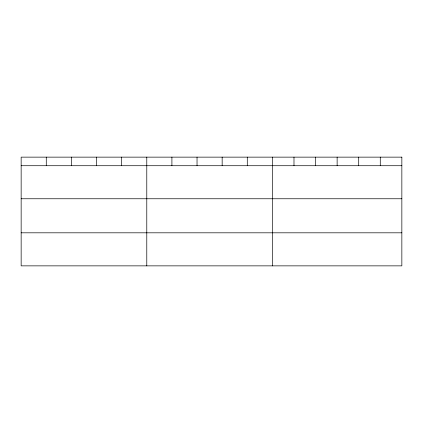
<?xml version="1.0" encoding="UTF-8"?>
<svg xmlns="http://www.w3.org/2000/svg" width="423" height="423" viewBox="0 0 423 423"><rect width="100%" height="100%" fill="white"/><g stroke="black" fill="none" stroke-linecap="round" stroke-linejoin="round"><path stroke-width="0.63" d="M21.15 165.716L401.85 165.716M21.15 198.762L401.85 198.762M21.15 232.814L401.85 232.814M380.277 157.139L380.277 165.716M358.704 157.139L358.704 165.716M337.131 157.139L337.131 165.716M315.558 157.139L315.558 165.716M293.985 157.139L293.985 165.716M272.412 157.139L272.412 265.861M247.286 157.139L247.286 165.716M222.16 157.139L222.16 165.716M197.033 157.139L197.033 165.716M171.907 157.139L171.907 165.716M146.781 157.139L146.781 265.861M121.655 157.139L121.655 165.716M96.529 157.139L96.529 165.716M71.402 157.139L71.402 165.716M46.276 157.139L46.276 165.716M401.85 157.139L21.15 157.139L21.15 265.861L401.85 265.861L401.85 157.139"/></g></svg>
